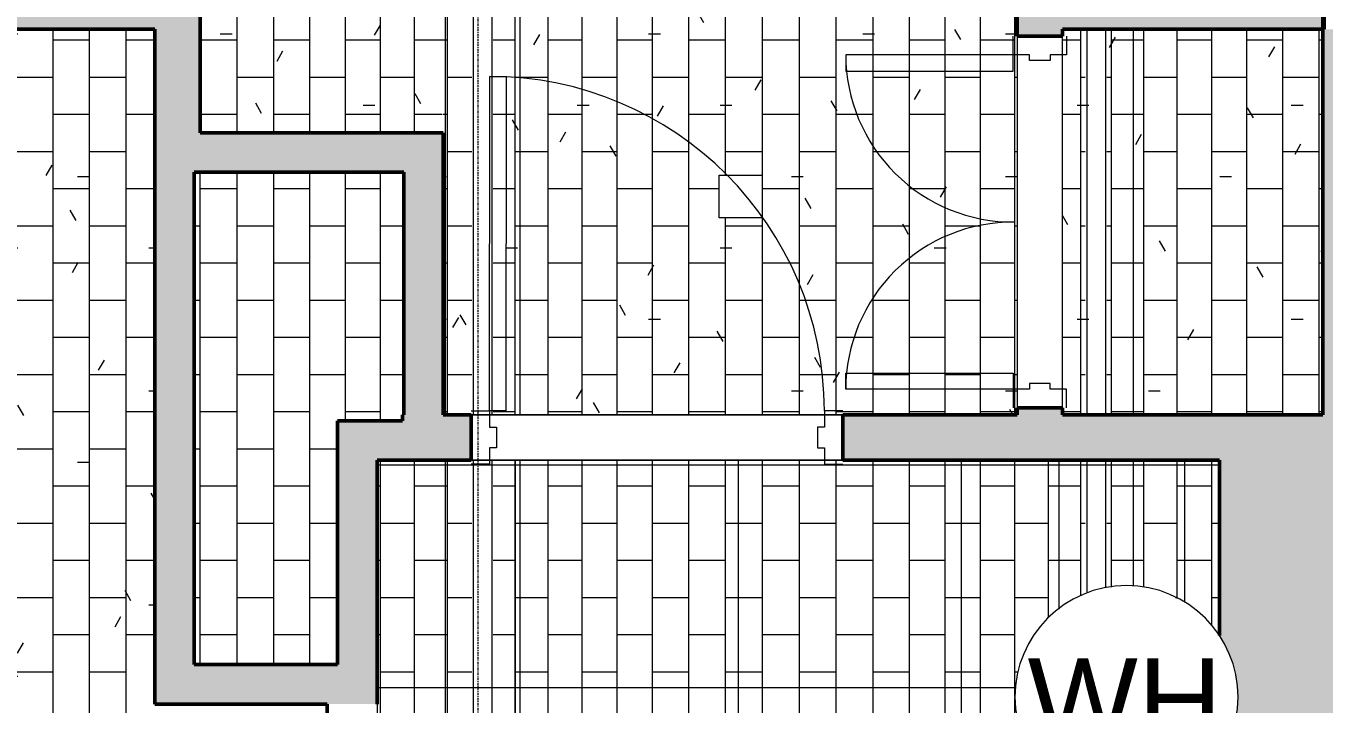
# Model space of a CAD drawing. Header units: inches. Extents: x -956 to 966, y -1111 to 895.
# Drawn here: x 317 to 456.7, y -125.9 to -52.9 of the extents above; entities that cross this region are included whole.
import ezdxf

# ---------------------------------------------------------------- set-up
doc = ezdxf.new("R2010")
doc.units = ezdxf.units.IN
doc.header["$MEASUREMENT"] = 0
doc.linetypes.add('Grid Line 1_4_', pattern=[0.4375, 0.25, -0.0625, 0.0625, -0.0625])
for name, color, linetype, lineweight in [('A-ANNO-NOTE', 131, 'Continuous', 9), ('A-CLNG', 13, 'Continuous', 13), ('A-CLNG-PATT', 13, 'Continuous', 13), ('A-DOOR', 31, 'Continuous', 13), ('A-DOOR-FRAM', 31, 'Continuous', 20), ('A-WALL-PATT', 111, 'Continuous', 13), ('E-LITE-EQPM', 33, 'Continuous', 9), ('I-WALL', 2, 'Continuous', 13), ('P-SANR-FIXT', 6, 'Continuous', 13), ('S-GRID', 1, 'Continuous', 9)]:
    doc.layers.add(name, color=color, linetype=linetype, lineweight=lineweight)
doc.styles.add('Arial', font='arial.ttf', dxfattribs={"height": 9})
pattern_1 = [(0, (0, 0), (30.72, 7.68), [1.267, -21.773, 1.267, -21.773, -122.88]), (0, (0, 0), (30.72, 7.68), [-46.08, 1.267, -44.813, 1.267, -21.773, -53.76]), (0, (0, 0), (30.72, 7.68), [-115.2, 1.267, -14.093, 1.267, -37.133]), (120, (11.52, 3.84), (-22.011075, 22.7643), [1.267, -21.773, 1.267, -21.773, -122.88]), (120, (11.52, 3.84), (-22.011075, 22.7643), [-46.08, 1.267, -44.813, 1.267, -21.773, -53.76]), (120, (11.52, 3.84), (-22.011075, 22.7643), [-115.2, 1.267, -14.093, 1.267, -37.133]), (240, (15.36, 19.2), (-8.708925, -30.4443), [1.267, -21.773, 1.267, -21.773, -122.88]), (240, (15.36, 19.2), (-8.708925, -30.4443), [-46.08, 1.267, -44.813, 1.267, -21.773, -53.76]), (240, (15.36, 19.2), (-8.708925, -30.4443), [-115.2, 1.267, -14.093, 1.267, -37.133])]

# ---------------------------------------------------------------- blocks, each defined once
blk = doc.blocks.new('Single-HM Frame - Private Bathroom 8 ft high-2839934-7TH FLOOR TELECOM OVERHEAD ROUTING PLAN')
at = {"layer": 'A-DOOR', "color": 253}
for p, q in [((-18, 2.87), (-17.99, 38.87)), ((-17.99, 38.87), (-16.24, 38.87)), ((-16.24, 38.87), (-16.25, 2.87)), ((-16.25, 2.87), (-18, 2.87))]:
    blk.add_line(p, q, dxfattribs=at)
blk.add_arc((-18, 2.87), 36, 360, 89.99, dxfattribs=at)
at = {"layer": 'A-DOOR-FRAM', "color": 53}
for p, q in [((-20, 2.87), (-18, 2.87)), ((-18, 2.87), (-18, 1.12)), ((18, 2.87), (18, 1.12)), ((20, 2.87), (18, 2.87)), ((-18, 1.12), (-17.25, 1.12)), ((-17.25, 1.12), (-17.25, -1.12)), ((17.25, 1.12), (17.25, -1.12)), ((18, 1.12), (17.25, 1.12)), ((-18, -1.12), (-18, -2.87)), ((-17.25, -1.12), (-18, -1.12)), ((17.25, -1.12), (18, -1.12)), ((18, -1.12), (18, -2.87)), ((-18, -2.87), (-20, -2.87)), ((18, -2.87), (20, -2.87))]:
    blk.add_line(p, q, dxfattribs=at)
blk = doc.blocks.new('Double Flush-HM Frame - 3_-0_ Storeroom-1429730-7TH FLOOR TELECOM OVERHEAD ROUTING PLAN')
at = {"layer": 'A-DOOR', "color": 53, "lineweight": 20}
for p, q in [((-36, 20.875), (-34.25, 20.875)), ((-36, 2.875), (-36, 20.875)), ((-34.25, 20.875), (-34.25, 2.875)), ((-1.75, 20.875), (-1.75, 2.875)), ((0, 20.875), (-1.75, 20.875)), ((0, 2.875), (0, 20.875)), ((-34.25, 2.875), (-36, 2.875)), ((-1.75, 2.875), (0, 2.875))]:
    blk.add_line(p, q, dxfattribs=at)
at = {"layer": 'A-DOOR', "color": 9, "lineweight": 9}
for centre, start, end in [((-36, 2.875), 359.5, 90), ((0, 2.875), 90, 180.5)]:
    blk.add_arc(centre, 18, start, end, dxfattribs=at)
at = {"layer": 'A-DOOR-FRAM', "color": 53}
for p, q in [((-36, 2.875), (-38, 2.875)), ((-36, 1.125), (-36, 2.875)), ((0, 2.875), (2, 2.875)), ((0, 1.125), (0, 2.875)), ((-35.375, 1.125), (-36, 1.125)), ((-35.375, -1.125), (-35.375, 1.125)), ((-0.625, 1.125), (0, 1.125)), ((-0.625, -1.125), (-0.625, 1.125)), ((-36, -1.125), (-35.375, -1.125)), ((-36, -2.875), (-36, -1.125)), ((0, -1.125), (-0.625, -1.125)), ((0, -2.875), (0, -1.125)), ((-38, -2.875), (-36, -2.875)), ((2, -2.875), (0, -2.875))]:
    blk.add_line(p, q, dxfattribs=at)
blk = doc.blocks.new('FP_1_69-7TH FLOOR TELECOM OVERHEAD ROUTING PLAN')
at = {"layer": 'A-CLNG-PATT', "color": 50}
for p, q in [((351.75, -64.36), (351.75, 42.01)), ((355.69, -64.36), (355.69, 42.01)), ((359.58, -64.36), (359.58, 42.01)), ((363.42, -64.36), (363.42, 42.01)), ((367.18, -64.36), (367.18, 42.01)), ((374.39, -64), (374.39, -22.06)), ((370.84, -64.36), (370.84, -23.54)), ((347.78, -64.36), (347.78, -48.37)), ((331.96, -215.24), (331.96, -53.24)), ((331.96, -54.39), (335.87, -54.39)), ((335.87, -215.24), (335.87, -53.24)), ((339.82, -215.24), (339.82, -53.24)), ((339.82, -54.39), (342.9, -54.39)), ((347.78, -54.39), (351.75, -54.39)), ((355.69, -54.39), (359.58, -54.39)), ((363.42, -54.39), (367.18, -54.39)), ((370.84, -54.39), (374.15, -54.39)), ((374.15, -54.39), (374.39, -54.39)), ((328.1, -58.39), (331.96, -58.39)), ((335.87, -58.39), (339.82, -58.39)), ((351.75, -58.39), (355.69, -58.39)), ((359.58, -58.39), (363.42, -58.39)), ((367.18, -58.39), (370.84, -58.39)), ((374.39, -58.39), (376.99, -58.39)), ((331.96, -62.39), (335.87, -62.39)), ((339.82, -62.39), (342.9, -62.39)), ((347.78, -62.39), (351.75, -62.39)), ((355.69, -62.39), (359.58, -62.39)), ((363.42, -62.39), (367.18, -62.39)), ((370.84, -62.39), (373.76, -62.39)), ((373.89, -62.39), (374.15, -62.39)), ((374.15, -62.39), (374.39, -62.39)), ((374.39, -94.74), (374.39, -64.02)), ((328.1, -66.39), (331.96, -66.39)), ((335.87, -66.39), (339.82, -66.39)), ((374.39, -66.39), (376.99, -66.39)), ((331.96, -70.39), (335.87, -70.39)), ((339.82, -70.39), (342.9, -70.39)), ((373.92, -70.39), (374.15, -70.39)), ((374.15, -70.39), (374.39, -70.39)), ((328.1, -74.39), (331.96, -74.39)), ((335.87, -74.39), (339.82, -74.39)), ((374.39, -74.39), (376.99, -74.39)), ((331.96, -78.39), (335.87, -78.39)), ((339.82, -78.39), (342.9, -78.39)), ((373.92, -78.39), (374.15, -78.39)), ((374.15, -78.39), (374.39, -78.39)), ((328.1, -82.39), (331.96, -82.39)), ((335.87, -82.39), (339.82, -82.39)), ((374.39, -82.39), (376.99, -82.39)), ((331.96, -86.39), (335.87, -86.39)), ((339.82, -86.39), (342.9, -86.39)), ((373.92, -86.39), (374.15, -86.39)), ((374.15, -86.39), (374.39, -86.39)), ((328.1, -90.39), (331.96, -90.39)), ((335.87, -90.39), (339.82, -90.39)), ((374.39, -90.39), (376.99, -90.39)), ((331.96, -94.39), (335.87, -94.39)), ((339.82, -94.39), (342.9, -94.39)), ((373.92, -94.39), (374.15, -94.39)), ((374.15, -94.39), (374.39, -94.39)), ((328.1, -98.39), (331.96, -98.39)), ((335.87, -98.39), (339.82, -98.39)), ((367.18, -212.99), (367.18, -99.62)), ((370.84, -212.99), (370.84, -99.62)), ((374.39, -212.99), (374.39, -99.62)), ((331.96, -102.39), (335.87, -102.39)), ((339.82, -102.39), (342.9, -102.39)), ((366.81, -102.39), (367.18, -102.39)), ((370.84, -102.39), (374.15, -102.39)), ((374.15, -102.39), (374.39, -102.39)), ((328.1, -106.39), (331.96, -106.39)), ((335.87, -106.39), (339.82, -106.39)), ((367.18, -106.39), (370.84, -106.39)), ((374.39, -106.39), (376.99, -106.39)), ((331.96, -110.39), (335.87, -110.39)), ((339.82, -110.39), (342.9, -110.39)), ((366.81, -110.39), (367.18, -110.39)), ((370.84, -110.39), (374.15, -110.39)), ((374.15, -110.39), (374.39, -110.39)), ((328.1, -114.39), (331.96, -114.39)), ((335.87, -114.39), (339.82, -114.39)), ((367.18, -114.39), (370.84, -114.39)), ((374.39, -114.39), (376.99, -114.39)), ((331.96, -118.39), (335.87, -118.39)), ((339.82, -118.39), (342.9, -118.39)), ((366.81, -118.39), (367.18, -118.39)), ((370.84, -118.39), (374.15, -118.39)), ((374.15, -118.39), (374.39, -118.39)), ((328.1, -122.39), (331.96, -122.39)), ((335.87, -122.39), (339.81, -122.39)), ((367.18, -122.39), (370.84, -122.39)), ((374.39, -122.39), (376.99, -122.39))]:
    blk.add_line(p, q, dxfattribs=at)
at = {"layer": 'A-CLNG-PATT', "color": 253}
for p, q in [((347.78, -121.62), (347.78, -68.62)), ((351.75, -121.62), (351.75, -68.62)), ((355.69, -121.62), (355.69, -68.62)), ((359.58, -121.62), (359.58, -68.62)), ((363.42, -95.37), (363.42, -68.62)), ((367.18, -95.37), (367.18, -68.62)), ((347.78, -70.39), (351.75, -70.39)), ((355.69, -70.39), (359.58, -70.39)), ((363.42, -70.39), (367.18, -70.39)), ((347.15, -74.39), (347.78, -74.39)), ((351.75, -74.39), (355.69, -74.39)), ((359.58, -74.39), (363.42, -74.39)), ((367.18, -74.39), (369.67, -74.39)), ((347.78, -78.39), (351.75, -78.39)), ((355.69, -78.39), (359.58, -78.39)), ((363.42, -78.39), (367.18, -78.39)), ((347.15, -82.39), (347.78, -82.39)), ((351.75, -82.39), (355.69, -82.39)), ((359.58, -82.39), (363.42, -82.39)), ((367.18, -82.39), (369.67, -82.39)), ((347.78, -86.39), (351.75, -86.39)), ((355.69, -86.39), (359.58, -86.39)), ((363.42, -86.39), (367.18, -86.39)), ((347.15, -90.39), (347.78, -90.39)), ((351.75, -90.39), (355.69, -90.39)), ((359.58, -90.39), (363.42, -90.39)), ((367.18, -90.39), (369.67, -90.39)), ((347.78, -94.39), (351.75, -94.39)), ((355.69, -94.39), (359.58, -94.39)), ((363.42, -94.39), (367.18, -94.39)), ((347.15, -98.39), (347.78, -98.39)), ((351.75, -98.39), (355.69, -98.39)), ((359.58, -98.39), (362.56, -98.39)), ((347.78, -102.39), (351.75, -102.39)), ((355.69, -102.39), (359.58, -102.39)), ((347.15, -106.39), (347.78, -106.39)), ((351.75, -106.39), (355.69, -106.39)), ((359.58, -106.39), (362.56, -106.39)), ((347.78, -110.39), (351.75, -110.39)), ((355.69, -110.39), (359.58, -110.39)), ((347.15, -114.39), (347.78, -114.39)), ((351.75, -114.39), (355.69, -114.39)), ((359.58, -114.39), (362.56, -114.39)), ((347.78, -118.39), (351.75, -118.39)), ((355.69, -118.39), (359.58, -118.39))]:
    blk.add_line(p, q, dxfattribs=at)
blk = doc.blocks.new('FP_1_70-7TH FLOOR TELECOM OVERHEAD ROUTING PLAN')
at = {"layer": 'A-CLNG-PATT', "color": 50}
for p, q in [((381.67, -94.74), (381.67, 12.01)), ((385.21, -94.74), (385.21, 12.01)), ((388.87, -94.74), (388.87, 12.01)), ((392.62, -94.74), (392.62, 12.01)), ((396.45, -94.74), (396.45, 12.01)), ((400.34, -94.74), (400.34, 12.01)), ((404.28, -68.93), (404.28, 12.01)), ((408.25, -94.74), (408.25, 12.01)), ((412.23, -94.74), (412.23, 12.01)), ((416.2, -94.74), (416.2, 12.01)), ((420.16, -94.74), (420.16, 12.01)), ((424.07, -94.74), (424.07, -18.44)), ((435.42, -94.74), (435.42, -20.56)), ((427.93, -94.74), (427.93, -21.63)), ((431.72, -94.74), (431.72, -23.36)), ((379.3, -54.39), (381.67, -54.39)), ((385.21, -54.39), (388.87, -54.39)), ((392.62, -54.39), (396.45, -54.39)), ((400.34, -54.39), (404.28, -54.39)), ((408.25, -54.39), (412.23, -54.39)), ((416.2, -54.39), (420.16, -54.39)), ((424.07, -54.39), (427.93, -54.39)), ((431.72, -54.39), (435.42, -54.39)), ((440.54, -54.39), (442.5, -54.39)), ((442.5, -94.74), (442.5, -53.24)), ((381.67, -58.39), (382.1, -58.39)), ((382.15, -58.39), (385.21, -58.39)), ((388.87, -58.39), (392.62, -58.39)), ((396.45, -58.39), (400.34, -58.39)), ((404.28, -58.39), (408.25, -58.39)), ((412.23, -58.39), (416.2, -58.39)), ((420.16, -58.39), (424.07, -58.39)), ((427.93, -58.39), (431.72, -58.39)), ((435.42, -58.39), (435.67, -58.39)), ((442.5, -58.39), (442.99, -58.39)), ((379.3, -62.39), (381.67, -62.39)), ((385.21, -62.39), (388.87, -62.39)), ((392.62, -62.39), (396.45, -62.39)), ((400.34, -62.39), (404.28, -62.39)), ((408.25, -62.39), (412.23, -62.39)), ((416.2, -62.39), (420.16, -62.39)), ((424.07, -62.39), (427.93, -62.39)), ((431.72, -62.39), (435.42, -62.39)), ((440.54, -62.39), (442.5, -62.39)), ((381.67, -66.39), (382.15, -66.39)), ((382.15, -66.39), (385.21, -66.39)), ((388.87, -66.39), (392.62, -66.39)), ((396.45, -66.39), (400.34, -66.39)), ((404.28, -66.39), (408.25, -66.39)), ((412.23, -66.39), (416.2, -66.39)), ((420.16, -66.39), (424.07, -66.39)), ((427.93, -66.39), (431.72, -66.39)), ((435.42, -66.39), (435.67, -66.39)), ((442.5, -66.39), (442.99, -66.39)), ((379.3, -70.39), (381.67, -70.39)), ((385.21, -70.39), (388.87, -70.39)), ((392.62, -70.39), (396.45, -70.39)), ((400.34, -70.39), (403.61, -70.39)), ((408.25, -70.39), (412.23, -70.39)), ((416.2, -70.39), (420.16, -70.39)), ((424.07, -70.39), (427.93, -70.39)), ((431.72, -70.39), (435.42, -70.39)), ((440.54, -70.39), (442.5, -70.39)), ((404.28, -94.74), (404.28, -73.55)), ((381.67, -74.39), (382.15, -74.39)), ((382.15, -74.39), (385.21, -74.39)), ((388.87, -74.39), (392.62, -74.39)), ((396.45, -74.39), (400.34, -74.39)), ((404.28, -74.39), (408.25, -74.39)), ((412.23, -74.39), (416.2, -74.39)), ((420.16, -74.39), (424.07, -74.39)), ((427.93, -74.39), (431.72, -74.39)), ((435.42, -74.39), (435.67, -74.39)), ((442.5, -74.39), (442.99, -74.39)), ((379.3, -78.39), (381.67, -78.39)), ((385.21, -78.39), (388.87, -78.39)), ((392.62, -78.39), (396.45, -78.39)), ((400.34, -78.39), (404.28, -78.39)), ((408.25, -78.39), (412.23, -78.39)), ((416.2, -78.39), (420.16, -78.39)), ((424.07, -78.39), (427.93, -78.39)), ((431.72, -78.39), (435.42, -78.39)), ((440.54, -78.39), (442.5, -78.39)), ((381.67, -82.39), (382.15, -82.39)), ((382.15, -82.39), (385.21, -82.39)), ((388.87, -82.39), (392.62, -82.39)), ((396.45, -82.39), (400.34, -82.39)), ((404.28, -82.39), (408.25, -82.39)), ((412.23, -82.39), (416.2, -82.39)), ((420.16, -82.39), (424.07, -82.39)), ((427.93, -82.39), (431.72, -82.39)), ((435.42, -82.39), (435.67, -82.39)), ((442.5, -82.39), (442.99, -82.39)), ((379.3, -86.39), (381.67, -86.39)), ((385.21, -86.39), (388.87, -86.39)), ((392.62, -86.39), (396.45, -86.39)), ((400.34, -86.39), (404.28, -86.39)), ((408.25, -86.39), (412.23, -86.39)), ((416.2, -86.39), (420.16, -86.39)), ((424.07, -86.39), (427.93, -86.39)), ((431.72, -86.39), (435.42, -86.39)), ((440.54, -86.39), (442.5, -86.39)), ((381.67, -90.39), (382.15, -90.39)), ((382.15, -90.39), (385.21, -90.39)), ((388.87, -90.39), (392.62, -90.39)), ((396.45, -90.39), (400.34, -90.39)), ((404.28, -90.39), (408.25, -90.39)), ((412.23, -90.39), (416.2, -90.39)), ((420.16, -90.39), (424.07, -90.39)), ((427.93, -90.39), (431.72, -90.39)), ((435.42, -90.39), (435.67, -90.39)), ((442.5, -90.39), (442.99, -90.39)), ((379.3, -94.39), (381.67, -94.39)), ((385.21, -94.39), (388.87, -94.39)), ((392.62, -94.39), (396.45, -94.39)), ((400.34, -94.39), (404.28, -94.39)), ((408.25, -94.39), (412.23, -94.39)), ((416.2, -94.39), (420.16, -94.39)), ((424.07, -94.39), (427.93, -94.39)), ((431.72, -94.39), (435.42, -94.39)), ((440.54, -94.39), (442.5, -94.39)), ((381.67, -212.99), (381.67, -99.62)), ((385.21, -212.99), (385.21, -99.62)), ((388.87, -212.99), (388.87, -99.62)), ((392.62, -220.62), (392.62, -99.62)), ((396.45, -220.62), (396.45, -99.62)), ((400.34, -220.62), (400.34, -99.62)), ((404.28, -220.62), (404.28, -99.62)), ((408.25, -220.62), (408.25, -99.62)), ((412.23, -220.62), (412.23, -99.62)), ((416.2, -220.62), (416.2, -99.62)), ((420.16, -220.62), (420.16, -99.62)), ((424.07, -220.62), (424.07, -99.62)), ((427.93, -220.62), (427.93, -99.62)), ((431.72, -220.62), (431.72, -99.62)), ((435.42, -125.04), (435.42, -99.62)), ((439.02, -116.56), (439.02, -99.62)), ((442.5, -114.2), (442.5, -99.62)), ((379.3, -102.39), (381.67, -102.39)), ((385.21, -102.39), (388.87, -102.39)), ((392.62, -102.39), (396.45, -102.39)), ((400.34, -102.39), (404.28, -102.39)), ((408.25, -102.39), (412.23, -102.39)), ((416.2, -102.39), (420.16, -102.39)), ((424.07, -102.39), (427.93, -102.39)), ((431.72, -102.39), (435.42, -102.39)), ((439.02, -102.39), (440.15, -102.39)), ((440.15, -102.39), (442.5, -102.39)), ((381.67, -106.39), (382.15, -106.39)), ((382.15, -106.39), (385.21, -106.39)), ((388.87, -106.39), (392.62, -106.39)), ((396.45, -106.39), (400.34, -106.39)), ((404.28, -106.39), (408.25, -106.39)), ((412.23, -106.39), (416.2, -106.39)), ((420.16, -106.39), (424.07, -106.39)), ((427.93, -106.39), (431.72, -106.39)), ((435.42, -106.39), (439.02, -106.39)), ((442.5, -106.39), (442.99, -106.39)), ((379.3, -110.39), (381.67, -110.39)), ((385.21, -110.39), (388.87, -110.39)), ((392.62, -110.39), (396.45, -110.39)), ((400.34, -110.39), (404.28, -110.39)), ((408.25, -110.39), (412.23, -110.39)), ((416.2, -110.39), (420.16, -110.39)), ((424.07, -110.39), (427.93, -110.39)), ((431.72, -110.39), (435.42, -110.39)), ((439.02, -110.39), (440.15, -110.39)), ((440.15, -110.39), (442.5, -110.39)), ((381.67, -114.39), (382.15, -114.39)), ((382.15, -114.39), (385.21, -114.39)), ((388.87, -114.39), (392.62, -114.39)), ((396.45, -114.39), (400.34, -114.39)), ((404.28, -114.39), (408.25, -114.39)), ((412.23, -114.39), (416.2, -114.39)), ((420.16, -114.39), (424.07, -114.39)), ((427.93, -114.39), (431.72, -114.39)), ((435.42, -114.39), (439.02, -114.39)), ((379.3, -118.39), (381.67, -118.39)), ((385.21, -118.39), (388.87, -118.39)), ((392.62, -118.39), (396.45, -118.39)), ((400.34, -118.39), (404.28, -118.39)), ((408.25, -118.39), (412.23, -118.39)), ((416.2, -118.39), (420.16, -118.39)), ((424.07, -118.39), (427.93, -118.39)), ((431.72, -118.39), (435.42, -118.39)), ((381.67, -122.39), (382.15, -122.39)), ((382.15, -122.39), (385.21, -122.39)), ((388.87, -122.39), (392.62, -122.39)), ((396.45, -122.39), (400.34, -122.39)), ((404.28, -122.39), (408.25, -122.39)), ((412.23, -122.39), (416.2, -122.39)), ((420.16, -122.39), (424.07, -122.39)), ((427.93, -122.39), (431.72, -122.39)), ((435.42, -122.39), (435.77, -122.39)), ((435.42, -220.62), (435.42, -125.2))]:
    blk.add_line(p, q, dxfattribs=at)
blk = doc.blocks.new('FP_1_71-7TH FLOOR TELECOM OVERHEAD ROUTING PLAN')
at = {"layer": 'A-CLNG-PATT', "color": 50}
for p, q in [((445.8, -94.74), (445.8, -53.24)), ((445.8, -54.39), (448.15, -54.39)), ((448.15, -54.39), (449.28, -54.39)), ((449.28, -94.74), (449.28, -53.24)), ((452.88, -94.74), (452.88, -53.24)), ((452.88, -54.39), (456.58, -54.39)), ((456.58, -94.74), (456.58, -53.24)), ((460.37, -94.74), (460.37, -53.24)), ((460.37, -54.39), (464.23, -54.39)), ((464.23, -94.74), (464.23, -53.24)), ((468.15, -94), (468.15, -53.24)), ((468.15, -54.39), (468.54, -54.39)), ((445.3, -58.39), (445.8, -58.39)), ((449.28, -58.39), (452.88, -58.39)), ((456.58, -58.39), (460.37, -58.39)), ((464.23, -58.39), (468.15, -58.39)), ((445.8, -62.39), (448.15, -62.39)), ((448.15, -62.39), (449.28, -62.39)), ((452.88, -62.39), (456.58, -62.39)), ((460.37, -62.39), (464.23, -62.39)), ((468.15, -62.39), (468.54, -62.39)), ((445.3, -66.39), (445.8, -66.39)), ((449.28, -66.39), (452.88, -66.39)), ((456.58, -66.39), (460.37, -66.39)), ((464.23, -66.39), (468.15, -66.39)), ((445.8, -70.39), (448.15, -70.39)), ((448.15, -70.39), (449.28, -70.39)), ((452.88, -70.39), (456.58, -70.39)), ((460.37, -70.39), (464.23, -70.39)), ((468.15, -70.39), (468.54, -70.39)), ((445.3, -74.39), (445.8, -74.39)), ((449.28, -74.39), (452.88, -74.39)), ((456.58, -74.39), (460.37, -74.39)), ((464.23, -74.39), (468.15, -74.39)), ((445.8, -78.39), (448.15, -78.39)), ((448.15, -78.39), (449.28, -78.39)), ((452.88, -78.39), (456.58, -78.39)), ((460.37, -78.39), (464.23, -78.39)), ((468.15, -78.39), (468.54, -78.39)), ((445.3, -82.39), (445.8, -82.39)), ((449.28, -82.39), (452.88, -82.39)), ((456.58, -82.39), (460.37, -82.39)), ((464.23, -82.39), (468.15, -82.39)), ((445.8, -86.39), (448.15, -86.39)), ((448.15, -86.39), (449.28, -86.39)), ((452.88, -86.39), (456.58, -86.39)), ((460.37, -86.39), (464.23, -86.39)), ((468.15, -86.39), (468.54, -86.39)), ((445.3, -90.39), (445.8, -90.39)), ((449.28, -90.39), (452.88, -90.39)), ((456.58, -90.39), (460.37, -90.39)), ((464.23, -90.39), (468.15, -90.39)), ((445.8, -94.39), (448.15, -94.39)), ((448.15, -94.39), (449.28, -94.39)), ((452.88, -94.39), (456.58, -94.39)), ((460.37, -94.39), (464.23, -94.39)), ((468.15, -94.74), (468.15, -94.01)), ((468.15, -94.39), (468.35, -94.39)), ((468.35, -94.39), (468.54, -94.39)), ((445.8, -113.28), (445.8, -99.62)), ((449.28, -113.3), (449.28, -99.62)), ((452.88, -114.5), (452.88, -99.62)), ((456.58, -117.46), (456.58, -99.62)), ((445.8, -102.39), (448.15, -102.39)), ((448.15, -102.39), (449.28, -102.39)), ((452.88, -102.39), (456.58, -102.39)), ((445.3, -106.39), (445.8, -106.39)), ((449.28, -106.39), (452.88, -106.39)), ((456.58, -106.39), (457.42, -106.39)), ((445.8, -110.39), (448.15, -110.39)), ((448.15, -110.39), (449.28, -110.39)), ((452.88, -110.39), (456.58, -110.39)), ((452.68, -114.39), (452.88, -114.39)), ((456.58, -114.39), (457.42, -114.39))]:
    blk.add_line(p, q, dxfattribs=at)
blk = doc.blocks.new('7th Floor Vault3 - 7th Floor Vault-3165199-7TH FLOOR TELECOM OVERHEAD ROUTING PLAN')
at = {"layer": 'A-CLNG', "color": 10, "lineweight": 9}
for p, q in [((379.15, 12.01), (379.15, -94.74)), ((382.15, 12.01), (382.15, -94.74)), ((382.15, 12.01), (382.15, -94.74)), ((377.15, -18), (377.15, -94.74)), ((374.15, -22.06), (374.15, -64.19)), ((374.15, -22.06), (374.15, -64.19)), ((443.15, -53.24), (443.15, -94.74)), ((445.15, -53.24), (445.15, -94.74)), ((448.15, -53.24), (448.15, -94.74)), ((448.15, -53.24), (448.15, -94.74)), ((374.15, -64.2), (374.15, -94.74)), ((374.15, -64.2), (374.15, -94.74)), ((374.15, -99.62), (374.15, -212.99)), ((374.15, -99.62), (374.15, -212.99)), ((377.15, -99.62), (377.15, -212.99)), ((379.15, -99.62), (379.15, -212.99)), ((382.15, -99.62), (382.15, -212.99)), ((382.15, -99.62), (382.15, -212.99)), ((440.15, -99.62), (440.15, -115.64)), ((440.15, -99.62), (440.15, -115.64)), ((443.15, -99.62), (443.15, -113.93)), ((445.15, -99.62), (445.15, -113.34)), ((448.15, -99.62), (448.15, -113.19)), ((448.15, -99.62), (448.15, -113.19))]:
    blk.add_line(p, q, dxfattribs=at)
at = {"layer": 'A-CLNG', "color": 9, "lineweight": 9}
for name in ['FP_1_69-7TH FLOOR TELECOM OVERHEAD ROUTING PLAN', 'FP_1_70-7TH FLOOR TELECOM OVERHEAD ROUTING PLAN', 'FP_1_71-7TH FLOOR TELECOM OVERHEAD ROUTING PLAN']:
    blk.add_blockref(name, (0, 0), dxfattribs=at)
blk = doc.blocks.new('Water Heater - Water Heater-3424115-7TH FLOOR TELECOM OVERHEAD ROUTING PLAN')
at = {"layer": 'P-SANR-FIXT', "color": 9, "lineweight": 9}
for start, end in [(360, 180), (180, 360)]:
    blk.add_arc((0, 0), 12, start, end, dxfattribs=at)
blk = doc.blocks.new('Lighting - Recessed Square 4in Can - Not A Type - Load Type Catalog-2432636-7TH FLOOR TELECOM OVERHEAD ROUTING PLAN')
at = {"layer": 'E-LITE-EQPM', "color": 9}
for p, q in [((2.31, 2.31), (-2.31, 2.31)), ((-2.31, 2.31), (-2.31, -2.31)), ((2.31, -2.31), (2.31, 2.31)), ((-2.31, -2.31), (2.31, -2.31))]:
    blk.add_line(p, q, dxfattribs=at)

msp = doc.modelspace()

# ---------------------------------------------------------------- hatches: boundary and pattern name
at = {"layer": 'A-CLNG-PATT'}
h = msp.add_hatch(dxfattribs=at)
h.set_pattern_fill('FP1_12', color=253, style=0, pattern_type=2)
h.set_pattern_definition(pattern_1)
h.paths.add_polyline_path([(428.54, -94.74), (456.54, -94.74), (456.54, -53.24), (428.54, -53.24), (428.54, -93.99)], flags=0)
h.paths.add_polyline_path([(423.67, -94.74), (423.67, -48.37), (716.77, -48.37), (716.77, 23.63), (628.4, 23.63), (628.4, 12.13), (604.52, 12.13), (604.52, 42.01), (562.43, 42.01), (562.43, 12.01), (364.43, 12.01), (364.43, 42.01), (317.04, 42.01), (317.04, -48.37), (335.77, -48.37), (335.77, -64.37), (361.92, -64.37), (361.92, -94.74), (418.46, -94.74)], flags=0)
h.paths.add_polyline_path([(391.61, -73.55), (391.61, -68.93), (396.23, -68.93), (396.23, -73.55)], flags=0)
h.paths.add_polyline_path([(358.71, -23.56), (357.93, -23.45), (357.21, -23.15), (356.59, -22.68), (356.11, -22.06), (355.81, -21.33), (355.71, -20.56), (355.81, -19.78), (356.11, -19.06), (356.59, -18.44), (357.21, -17.96), (357.93, -17.66), (358.71, -17.56), (359.49, -17.66), (360.21, -17.96), (360.83, -18.44), (361.31, -19.06), (361.61, -19.78), (361.71, -20.56), (361.61, -21.33), (361.31, -22.06), (360.83, -22.68), (360.21, -23.15), (359.49, -23.45), (359.06, -23.51)], flags=0)
h.paths.add_polyline_path([(418.71, -23.56), (417.93, -23.45), (417.21, -23.15), (416.59, -22.68), (416.11, -22.06), (415.81, -21.33), (415.71, -20.56), (415.81, -19.78), (416.11, -19.06), (416.59, -18.44), (417.21, -17.96), (417.93, -17.66), (418.71, -17.56), (419.49, -17.66), (420.21, -17.96), (420.83, -18.44), (421.31, -19.06), (421.61, -19.78), (421.71, -20.56), (421.61, -21.33), (421.31, -22.06), (420.83, -22.68), (420.21, -23.15), (419.49, -23.45)], flags=0)
h.paths.add_polyline_path([(478.71, -23.56), (477.86, -23.42), (477.21, -23.15), (476.59, -22.68), (476.11, -22.06), (475.81, -21.33), (475.71, -20.56), (475.81, -19.78), (476.11, -19.06), (476.59, -18.44), (477.21, -17.96), (477.93, -17.66), (478.71, -17.56), (479.49, -17.66), (480.21, -17.96), (480.83, -18.44), (481.31, -19.06), (481.61, -19.78), (481.71, -20.56), (481.61, -21.33), (481.31, -22.06), (480.83, -22.68), (480.21, -23.15), (479.49, -23.45)], flags=0)
h.paths.add_polyline_path([(538.71, -23.56), (537.93, -23.45), (537.21, -23.15), (536.59, -22.68), (536.11, -22.06), (535.81, -21.33), (535.71, -20.56), (535.81, -19.78), (536.11, -19.06), (536.59, -18.44), (537.26, -17.94), (537.93, -17.66), (538.71, -17.56), (539.49, -17.66), (540.21, -17.96), (540.83, -18.44), (541.31, -19.06), (541.61, -19.78), (541.71, -20.56), (541.61, -21.33), (541.31, -22.06), (540.83, -22.68), (540.21, -23.15), (539.49, -23.45)], flags=0)
h.paths.add_polyline_path([(598.71, -23.56), (597.93, -23.45), (597.21, -23.15), (596.59, -22.68), (596.11, -22.06), (595.81, -21.33), (595.71, -20.56), (595.81, -19.78), (596.11, -19.06), (596.66, -18.38), (597.21, -17.96), (597.93, -17.66), (598.71, -17.56), (599.49, -17.66), (600.21, -17.96), (600.83, -18.44), (601.31, -19.06), (601.61, -19.78), (601.71, -20.56), (601.61, -21.33), (601.31, -22.06), (600.83, -22.68), (600.21, -23.15), (599.49, -23.45)], flags=0)
h.paths.add_polyline_path([(658.71, -23.56), (657.93, -23.45), (657.21, -23.15), (656.59, -22.68), (656.06, -21.92), (655.81, -21.33), (655.71, -20.56), (655.81, -19.78), (656.11, -19.06), (656.59, -18.44), (657.21, -17.96), (657.93, -17.66), (658.71, -17.56), (659.49, -17.66), (660.21, -17.96), (660.83, -18.44), (661.31, -19.06), (661.61, -19.78), (661.71, -20.56), (661.61, -21.33), (661.31, -22.06), (660.83, -22.68), (660.21, -23.15), (659.49, -23.45)], flags=0)
h.paths.add_polyline_path([(625.68, 14.38), (626.15, 14.38), (626.15, 27.88), (631.78, 27.88), (631.78, 42.01), (608.77, 42.01), (608.77, 35.13), (606.77, 35.13), (606.77, 34.26), (625.68, 34.26), (625.68, 14.85)], flags=0)
h.paths.add_polyline_path([(704.51, 29.01), (716.77, 29.01), (716.77, 42.01), (636.03, 42.01), (636.03, 29.01), (704.29, 29.01)], flags=0)
h = msp.add_hatch(dxfattribs=at)
h.set_pattern_fill('FP1_12', color=253, style=0, pattern_type=2)
h.set_pattern_definition(pattern_1)
h.paths.add_polyline_path([(349.43, -215.24), (349.43, -125.87), (330.9, -125.87), (330.9, -53.24), (271.9, -53.24), (271.9, -120.99), (289.9, -120.99), (289.9, -125.87), (267.02, -125.87), (267.02, -64.87), (133.15, -64.87), (133.15, -179.49), (205.15, -179.49), (205.15, -215.24), (344.21, -215.24)], flags=0)
h.paths.add_polyline_path([(301.15, -164.49), (300.37, -164.39), (299.65, -164.09), (299.03, -163.62), (298.55, -162.99), (298.25, -162.27), (298.15, -161.49), (298.25, -160.72), (298.55, -159.99), (299.03, -159.37), (299.66, -158.89), (300.37, -158.6), (301.15, -158.49), (301.92, -158.6), (302.65, -158.9), (303.27, -159.37), (303.75, -159.99), (304.05, -160.72), (304.15, -161.49), (304.05, -162.27), (303.75, -162.99), (303.27, -163.62), (302.65, -164.09), (301.92, -164.39)], flags=0)
h.paths.add_polyline_path([(253.15, -164.49), (252.37, -164.39), (251.65, -164.09), (251.03, -163.62), (250.55, -162.99), (250.25, -162.27), (250.15, -161.49), (250.25, -160.72), (250.55, -159.99), (251.03, -159.37), (251.65, -158.9), (252.37, -158.6), (253.15, -158.49), (253.92, -158.6), (254.65, -158.9), (255.27, -159.37), (255.75, -159.99), (256.05, -160.72), (256.15, -161.49), (256.05, -162.27), (255.75, -162.99), (255.27, -163.62), (254.65, -164.09), (253.92, -164.39)], flags=0)
h.paths.add_polyline_path([(205.15, -164.49), (204.37, -164.39), (203.65, -164.09), (203.03, -163.62), (202.55, -162.99), (202.25, -162.27), (202.15, -161.49), (202.25, -160.72), (202.55, -159.99), (203.03, -159.37), (203.65, -158.9), (204.37, -158.6), (205.15, -158.49), (205.92, -158.6), (206.65, -158.9), (207.27, -159.37), (207.75, -159.99), (208.05, -160.72), (208.15, -161.49), (208.05, -162.27), (207.75, -162.99), (207.27, -163.62), (206.65, -164.09), (205.92, -164.39)], flags=0)
h.paths.add_polyline_path([(157.15, -164.49), (156.37, -164.39), (155.65, -164.09), (155.03, -163.62), (154.55, -162.99), (154.25, -162.27), (154.15, -161.49), (154.25, -160.72), (154.55, -159.99), (155.03, -159.37), (155.65, -158.9), (156.37, -158.6), (157.15, -158.49), (157.92, -158.6), (158.65, -158.9), (159.27, -159.37), (159.75, -159.99), (160.05, -160.72), (160.15, -161.49), (160.05, -162.27), (159.75, -162.99), (159.27, -163.62), (158.65, -164.09), (157.92, -164.39)], flags=0)
h.paths.add_polyline_path([(157.15, -97.87), (156.37, -97.77), (155.65, -97.47), (155.03, -96.99), (154.55, -96.37), (154.25, -95.65), (154.15, -94.87), (154.26, -94.07), (154.55, -93.37), (155.03, -92.75), (155.65, -92.27), (156.37, -91.97), (157.15, -91.87), (157.92, -91.97), (158.65, -92.27), (159.27, -92.75), (159.75, -93.37), (160.05, -94.09), (160.15, -94.87), (160.05, -95.65), (159.75, -96.37), (159.27, -96.99), (158.65, -97.47), (157.92, -97.77)], flags=0)
h.paths.add_polyline_path([(205.15, -97.87), (204.37, -97.77), (203.65, -97.47), (203.03, -96.99), (202.55, -96.37), (202.25, -95.65), (202.15, -94.87), (202.26, -94.07), (202.55, -93.37), (203.03, -92.75), (203.65, -92.27), (204.37, -91.97), (205.15, -91.87), (205.92, -91.97), (206.65, -92.27), (207.27, -92.75), (207.75, -93.37), (208.05, -94.09), (208.15, -94.87), (208.05, -95.65), (207.75, -96.37), (207.27, -96.99), (206.65, -97.47), (205.92, -97.77)], flags=0)
h.paths.add_polyline_path([(253.15, -97.87), (252.37, -97.77), (251.65, -97.47), (251.03, -96.99), (250.55, -96.37), (250.25, -95.65), (250.15, -94.87), (250.26, -94.07), (250.55, -93.37), (251.03, -92.75), (251.65, -92.27), (252.37, -91.97), (253.15, -91.87), (253.92, -91.97), (254.65, -92.27), (255.27, -92.75), (255.75, -93.37), (256.05, -94.09), (256.15, -94.87), (256.05, -95.65), (255.75, -96.37), (255.27, -96.99), (254.65, -97.47), (253.92, -97.77)], flags=0)
h.paths.add_polyline_path([(301.15, -97.87), (300.37, -97.77), (299.65, -97.47), (299.03, -96.99), (298.55, -96.37), (298.25, -95.65), (298.15, -94.87), (298.26, -94.07), (298.55, -93.37), (299.03, -92.75), (299.66, -92.27), (300.37, -91.97), (301.15, -91.87), (301.92, -91.97), (302.65, -92.27), (303.27, -92.75), (303.75, -93.37), (304.05, -94.09), (304.15, -94.87), (304.05, -95.65), (303.75, -96.37), (303.27, -96.99), (302.65, -97.47), (301.92, -97.77)], flags=0)
h = msp.add_hatch(dxfattribs=at)
h.set_pattern_fill('FP1_32', color=253, style=0, pattern_type=2)
h.set_pattern_definition([(90, (417.667, -172.12), (24, -1e-15), []), (0, (417.667, -172.12), (0, -24), [])])
h.paths.add_polyline_path([(418.46, -220.62), (427.42, -220.62), (427.42, -139.62), (445.42, -139.62), (445.39, -131.79), (443.9, -133.6), (442.08, -135.1), (440.01, -136.21), (437.76, -136.89), (435.42, -137.12), (433.08, -136.89), (430.82, -136.21), (428.75, -135.1), (426.93, -133.6), (425.44, -131.79), (424.33, -129.71), (423.65, -127.46), (423.42, -125.12), (423.65, -122.78), (424.33, -120.53), (425.44, -118.45), (426.93, -116.63), (428.75, -115.14), (430.82, -114.03), (433.08, -113.35), (435.42, -113.12), (437.76, -113.35), (440.01, -114.03), (442.08, -115.14), (443.9, -116.63), (445.42, -118.45), (445.42, -99.62), (354.81, -99.62), (354.81, -212.99), (379.93, -212.99), (379.93, -220.62), (388.76, -220.62)], flags=0)
at = {"layer": 'A-WALL-PATT'}
h = msp.add_hatch(color=253, dxfattribs=at)
h.paths.add_polyline_path([(330.9, -53.24), (330.9, -48.37), (314.9, -48.37), (314.9, -53.24), (329.36, -53.24)], flags=0)
h.paths.add_polyline_path([(271.9, -53.24), (274.9, -53.24), (274.9, -48.37), (271.9, -48.37)], flags=0)
for points in [[(330.9, -64.37), (335.77, -64.36), (335.77, -48.37), (330.9, -48.37), (330.9, -64.36)], [(456.54, -53.24), (456.54, -48.37), (428.54, -48.37), (428.54, -53.24), (448.16, -53.24)], [(461.42, -99.24), (461.42, -53.24), (456.54, -53.24), (456.54, -99.24)], [(361.92, -68.62), (361.92, -64.37), (330.9, -64.37), (330.9, -68.62), (359.06, -68.62)], [(335.15, -121.62), (335.15, -68.62), (330.9, -68.62), (330.9, -121.62)], [(361.92, -94.74), (361.92, -68.62), (357.67, -68.62), (357.67, -94.74), (359.06, -94.74)], [(357.56, -99.62), (357.56, -95.37), (350.56, -95.37), (350.56, -99.62), (354.81, -99.62)], [(354.81, -121.62), (354.81, -99.62), (350.56, -99.62), (350.56, -121.62)], [(461.42, -222.87), (461.42, -99.24), (445.42, -99.24), (445.42, -118.49), (446.5, -120.53), (447.19, -122.78), (447.42, -125.12), (447.19, -127.46), (446.5, -129.71), (445.42, -131.77), (445.42, -222.87), (448.16, -222.87)], [(344.21, -125.87), (354.81, -125.87), (354.81, -121.62), (330.9, -121.62), (330.9, -125.87)]]:
    msp.add_hatch(color=253, dxfattribs=at).paths.add_polyline_path(points, flags=0)
h = msp.add_hatch(color=253, dxfattribs=at)
h.paths.add_polyline_path([(423.67, -94.74), (428.54, -94.74), (428.54, -93.99), (423.67, -93.99)], flags=0)
h.paths.add_polyline_path([(423.67, -53.99), (428.54, -53.99), (428.54, -48.37), (423.67, -48.37)], flags=0)
h = msp.add_hatch(color=253, dxfattribs=at)
h.paths.add_polyline_path([(433.31, -99.62), (445.42, -99.62), (445.42, -99.24), (456.54, -99.24), (456.54, -94.74), (404.92, -94.74), (404.92, -99.62), (418.46, -99.62)], flags=0)
h.paths.add_polyline_path([(357.56, -99.62), (364.92, -99.62), (364.92, -94.74), (357.56, -94.74), (357.56, -95.37)], flags=0)

# ---------------------------------------------------------------- linework, layer by layer
at = {"layer": 'A-CLNG', "color": 50}
for p, q in [((335.77, -48.37), (335.77, -64.36)), ((330.9, -53.24), (271.9, -53.24)), ((456.54, -84.17), (456.54, -54.46)), ((330.9, -66.81), (330.9, -64.37)), ((335.77, -64.37), (361.92, -64.37)), ((361.92, -64.37), (361.92, -94.74)), ((330.9, -125.87), (330.9, -66.81)), ((364.92, -94.74), (423.67, -94.74)), ((428.54, -94.74), (456.54, -94.74)), ((354.81, -99.62), (354.81, -121.62)), ((445.42, -99.62), (359.06, -99.62)), ((445.42, -118.49), (445.42, -99.62)), ((354.81, -121.62), (354.81, -123.74)), ((354.81, -123.77), (354.81, -125.87)), ((344.21, -125.87), (330.9, -125.87)), ((354.81, -125.87), (354.81, -212.99))]:
    msp.add_line(p, q, dxfattribs=at)
at = {"layer": 'I-WALL', "color": 133, "lineweight": 50}
for p, q in [((335.77, -48.37), (335.77, -64.37)), ((423.67, -53.99), (423.67, -48.37)), ((456.54, -48.37), (456.54, -53.24)), ((456.67, -53.24), (456.67, -48.37)), ((330.9, -53.24), (314.9, -53.24)), ((330.9, -64.37), (330.9, -53.24)), ((428.54, -53.99), (423.67, -53.99)), ((428.54, -53.24), (428.54, -53.99)), ((456.54, -53.24), (428.54, -53.24)), ((456.54, -94.74), (456.54, -53.24)), ((456.54, -53.24), (456.67, -53.24)), ((330.9, -68.62), (330.9, -64.37)), ((335.77, -64.37), (361.92, -64.37)), ((361.92, -64.37), (361.92, -68.62)), ((330.9, -121.62), (330.9, -68.62)), ((357.67, -68.62), (335.15, -68.62)), ((335.15, -68.62), (335.15, -121.62)), ((357.67, -94.74), (357.67, -68.62)), ((361.92, -68.62), (361.92, -94.74)), ((357.56, -94.74), (357.67, -94.74)), ((357.56, -95.37), (357.56, -94.74)), ((361.92, -94.74), (364.92, -94.74)), ((364.92, -94.74), (364.92, -99.62)), ((404.92, -94.74), (423.67, -94.74)), ((404.92, -99.62), (404.92, -94.74)), ((423.67, -94.74), (423.67, -93.99)), ((423.67, -93.99), (428.54, -93.99)), ((428.54, -93.99), (428.54, -94.74)), ((428.54, -94.74), (456.54, -94.74)), ((350.56, -95.37), (357.56, -95.37)), ((350.56, -99.62), (350.56, -95.37)), ((350.56, -121.62), (350.56, -99.62)), ((354.81, -99.62), (354.81, -121.62)), ((357.56, -99.62), (354.81, -99.62)), ((364.92, -99.62), (357.56, -99.62)), ((445.42, -99.62), (404.92, -99.62)), ((445.42, -118.49), (445.42, -99.62)), ((330.9, -125.87), (330.9, -121.62)), ((335.15, -121.62), (350.56, -121.62)), ((354.81, -121.62), (354.81, -125.87)), ((349.43, -125.87), (330.9, -125.87)), ((349.43, -212.99), (349.43, -125.87))]:
    msp.add_line(p, q, dxfattribs=at)
at = {"layer": 'I-WALL', "color": 253}
for p, q in [((423.67, -53.99), (423.67, -93.99)), ((428.54, -93.99), (428.54, -53.99)), ((404.92, -94.74), (364.92, -94.74)), ((364.92, -99.62), (404.92, -99.62))]:
    msp.add_line(p, q, dxfattribs=at)
at = {"layer": 'S-GRID', "linetype": 'Grid Line 1_4_'}
msp.add_line((365.68, -285.52), (365.68, 870.85), dxfattribs=at)

# ---------------------------------------------------------------- block references
at = {"layer": 'A-CLNG', "color": 10, "lineweight": 9}
msp.add_blockref('7th Floor Vault3 - 7th Floor Vault-3165199-7TH FLOOR TELECOM OVERHEAD ROUTING PLAN', (-12, 0), dxfattribs=at)
at = {"layer": 'A-DOOR', "color": 253, "rotation": 90}
msp.add_blockref('Double Flush-HM Frame - 3_-0_ Storeroom-1429730-7TH FLOOR TELECOM OVERHEAD ROUTING PLAN', (426.1, -55.99), dxfattribs=at)
at = {"layer": 'A-DOOR', "color": 253}
msp.add_blockref('Single-HM Frame - Private Bathroom 8 ft high-2839934-7TH FLOOR TELECOM OVERHEAD ROUTING PLAN', (384.92, -97.18), dxfattribs=at)
at = {"layer": 'E-LITE-EQPM', "color": 9, "extrusion": (0, 0, -1), "rotation": 180}
msp.add_blockref('Lighting - Recessed Square 4in Can - Not A Type - Load Type Catalog-2432636-7TH FLOOR TELECOM OVERHEAD ROUTING PLAN', (-393.92, -71.24), dxfattribs=at)
at = {"layer": 'P-SANR-FIXT', "color": 9, "lineweight": 9}
msp.add_blockref('Water Heater - Water Heater-3424115-7TH FLOOR TELECOM OVERHEAD ROUTING PLAN', (435.42, -125.12), dxfattribs=at)

# ---------------------------------------------------------------- texts
at = {"layer": 'A-ANNO-NOTE', "insert": (424.78, -120.94), "char_height": 9, "width": 26.361, "attachment_point": 1, "style": 'Arial'}
msp.add_mtext('WH', dxfattribs=at)

doc.saveas('drawing.dxf')
